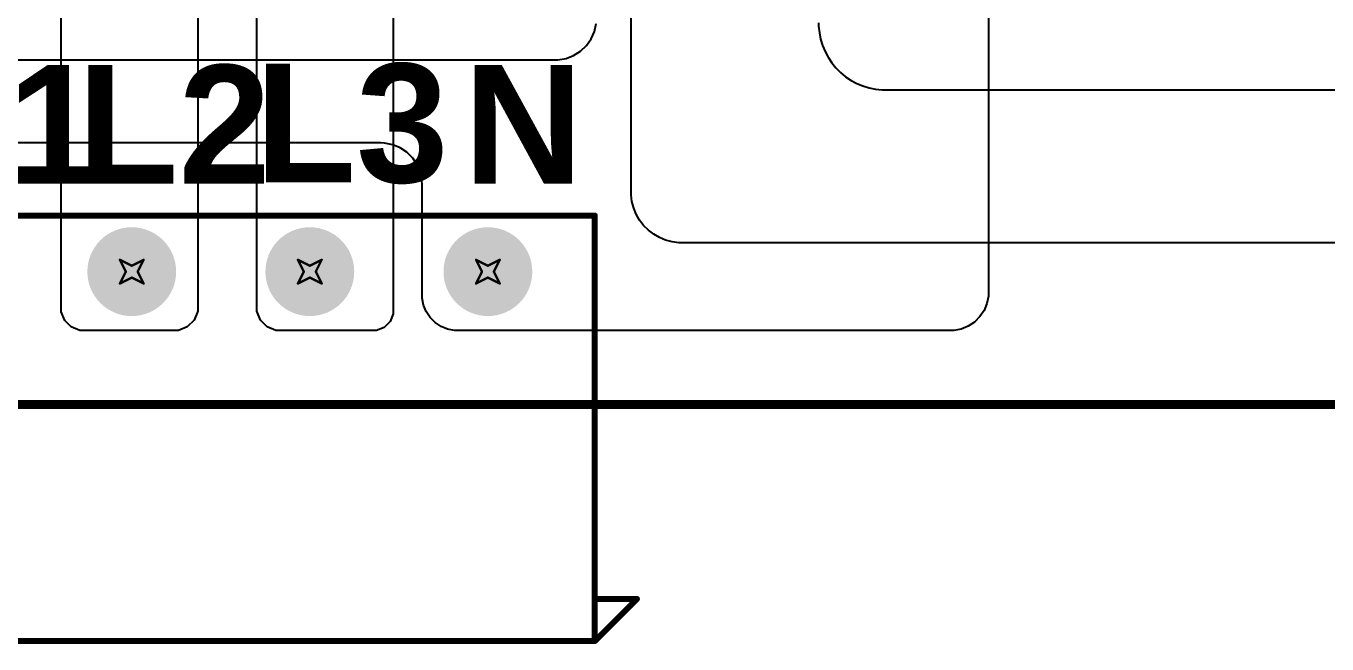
# Model space of a CAD drawing. Header units: inches. Extents: x 0 to 11.2, y -0.2 to 5.5.
# Drawn here: x 2.001 to 3.097, y -0.192 to 0.328 of the extents above; entities that cross this region are included whole.
import ezdxf

# ---------------------------------------------------------------- set-up
doc = ezdxf.new("R2010")
doc.units = ezdxf.units.IN
doc.header["$MEASUREMENT"] = 0
for name, color, linetype in [('Board Outline', 216, 'Continuous'), ('Bottom Layer', 5, 'Continuous'), ('Bottom Solder', 6, 'Continuous'), ('Drill Drawing', 1, 'Continuous'), ('Multi-Layer', 9, 'Continuous'), ('Pad Holes', 156, 'Continuous'), ('Top Layer', 1, 'Continuous'), ('Top Overlay', 2, 'Continuous'), ('Top Solder', 216, 'Continuous')]:
    doc.layers.add(name, color=color, linetype=linetype)
doc.styles.add('Arial_Bold', font='', dxfattribs={"height": 0.2})
doc.styles.get('Arial_Bold').set_extended_font_data('Arial', bold=True)

# ---------------------------------------------------------------- blocks, each defined once
blk = doc.blocks.new('KF2EDGRG_3_81_4P_1')
at = {"layer": 'Bottom Layer'}
h = blk.add_hatch(color=5, dxfattribs=at)
edge = h.paths.add_edge_path()
edge.add_arc((-0.225, 0), 0.0354, 0, 360)
h = blk.add_hatch(color=5, dxfattribs=at)
edge = h.paths.add_edge_path()
edge.add_arc((-0.075, 0), 0.0354, 0, 360)
h = blk.add_hatch(color=5, dxfattribs=at)
edge = h.paths.add_edge_path()
edge.add_arc((0.075, 0), 0.0354, 0, 360)
h = blk.add_hatch(color=5, dxfattribs=at)
edge = h.paths.add_edge_path()
edge.add_arc((0.225, 0), 0.0354, 0, 360)
at = {"layer": 'Bottom Solder'}
h = blk.add_hatch(color=6, dxfattribs=at)
edge = h.paths.add_edge_path()
edge.add_arc((-0.225, 0), 0.0374, 0, 360)
h = blk.add_hatch(color=6, dxfattribs=at)
edge = h.paths.add_edge_path()
edge.add_arc((-0.075, 0), 0.0374, 0, 360)
h = blk.add_hatch(color=6, dxfattribs=at)
edge = h.paths.add_edge_path()
edge.add_arc((0.075, 0), 0.0374, 0, 360)
h = blk.add_hatch(color=6, dxfattribs=at)
edge = h.paths.add_edge_path()
edge.add_arc((0.225, 0), 0.0374, 0, 360)
at = {"layer": 'Multi-Layer'}
h = blk.add_hatch(color=9, dxfattribs=at)
edge = h.paths.add_edge_path()
edge.add_arc((-0.225, 0), 0.0354, 0, 360)
h = blk.add_hatch(color=9, dxfattribs=at)
edge = h.paths.add_edge_path()
edge.add_arc((-0.075, 0), 0.0354, 0, 360)
h = blk.add_hatch(color=9, dxfattribs=at)
edge = h.paths.add_edge_path()
edge.add_arc((0.075, 0), 0.0354, 0, 360)
h = blk.add_hatch(color=9, dxfattribs=at)
edge = h.paths.add_edge_path()
edge.add_arc((0.225, 0), 0.0354, 0, 360)
at = {"layer": 'Pad Holes'}
h = blk.add_hatch(color=7, dxfattribs=at)
edge = h.paths.add_edge_path()
edge.add_arc((-0.225, 0), 0.0236, 0, 360)
h = blk.add_hatch(color=7, dxfattribs=at)
edge = h.paths.add_edge_path()
edge.add_arc((-0.075, 0), 0.0236, 0, 360)
h = blk.add_hatch(color=7, dxfattribs=at)
edge = h.paths.add_edge_path()
edge.add_arc((0.075, 0), 0.0236, 0, 360)
h = blk.add_hatch(color=7, dxfattribs=at)
edge = h.paths.add_edge_path()
edge.add_arc((0.225, 0), 0.0236, 0, 360)
at = {"layer": 'Top Layer'}
h = blk.add_hatch(color=1, dxfattribs=at)
edge = h.paths.add_edge_path()
edge.add_arc((-0.225, 0), 0.0354, 0, 360)
h = blk.add_hatch(color=1, dxfattribs=at)
edge = h.paths.add_edge_path()
edge.add_arc((-0.075, 0), 0.0354, 0, 360)
h = blk.add_hatch(color=1, dxfattribs=at)
edge = h.paths.add_edge_path()
edge.add_arc((0.075, 0), 0.0354, 0, 360)
h = blk.add_hatch(color=1, dxfattribs=at)
edge = h.paths.add_edge_path()
edge.add_arc((0.225, 0), 0.0354, 0, 360)
at = {"layer": 'Top Solder'}
h = blk.add_hatch(color=216, dxfattribs=at)
edge = h.paths.add_edge_path()
edge.add_arc((-0.225, 0), 0.0374, 0, 360)
h = blk.add_hatch(color=216, dxfattribs=at)
edge = h.paths.add_edge_path()
edge.add_arc((-0.075, 0), 0.0374, 0, 360)
h = blk.add_hatch(color=216, dxfattribs=at)
edge = h.paths.add_edge_path()
edge.add_arc((0.075, 0), 0.0374, 0, 360)
h = blk.add_hatch(color=216, dxfattribs=at)
edge = h.paths.add_edge_path()
edge.add_arc((0.225, 0), 0.0374, 0, 360)
at = {"layer": 'Top Overlay'}
for points in [[(-0.3152, 0.0472, 0.005, 0.005, 0), (0.315, 0.0472, 0.005, 0.005, 0)], [(-0.3152, -0.311, 0.005, 0.005, 0), (-0.3152, 0.0472, 0.005, 0.005, 0)], [(0.315, -0.311, 0.005, 0.005, 0), (0.315, 0.0472, 0.005, 0.005, 0)], [(-0.3506, -0.2756, 0.005, 0.005, 0), (-0.3152, -0.2756, 0.005, 0.005, 0)], [(-0.3506, -0.2756, 0.005, 0.005, 0), (-0.3152, -0.311, 0.005, 0.005, 0)], [(0.3152, -0.2756, 0.005, 0.005, 0), (0.3506, -0.2756, 0.005, 0.005, 0)], [(0.3152, -0.311, 0.005, 0.005, 0), (0.3506, -0.2756, 0.005, 0.005, 0)], [(-0.3152, -0.311, 0.005, 0.005, 0), (0.315, -0.311, 0.005, 0.005, 0)]]:
    blk.add_lwpolyline(points, format="xyseb", dxfattribs=at)
for points in [[(-0.3164, 0.0472, 0.0025, 0.0025, 1), (-0.3139, 0.0472, 0.0025, 0.0025, 1)], [(-0.3164, 0.0472, 0.0025, 0.0025, 1), (-0.3139, 0.0472, 0.0025, 0.0025, 1)], [(0.3138, 0.0472, 0.0025, 0.0025, 1), (0.3163, 0.0472, 0.0025, 0.0025, 1)], [(0.3138, 0.0472, 0.0025, 0.0025, 1), (0.3163, 0.0472, 0.0025, 0.0025, 1)], [(-0.3518, -0.2756, 0.0025, 0.0025, 1), (-0.3493, -0.2756, 0.0025, 0.0025, 1)], [(-0.3518, -0.2756, 0.0025, 0.0025, 1), (-0.3493, -0.2756, 0.0025, 0.0025, 1)], [(-0.3164, -0.2756, 0.0025, 0.0025, 1), (-0.3139, -0.2756, 0.0025, 0.0025, 1)], [(0.3139, -0.2756, 0.0025, 0.0025, 1), (0.3164, -0.2756, 0.0025, 0.0025, 1)], [(0.3493, -0.2756, 0.0025, 0.0025, 1), (0.3518, -0.2756, 0.0025, 0.0025, 1)], [(0.3493, -0.2756, 0.0025, 0.0025, 1), (0.3518, -0.2756, 0.0025, 0.0025, 1)], [(-0.3164, -0.311, 0.0025, 0.0025, 1), (-0.3139, -0.311, 0.0025, 0.0025, 1)], [(-0.3164, -0.311, 0.0025, 0.0025, 1), (-0.3139, -0.311, 0.0025, 0.0025, 1)], [(-0.3164, -0.311, 0.0025, 0.0025, 1), (-0.3139, -0.311, 0.0025, 0.0025, 1)], [(0.3138, -0.311, 0.0025, 0.0025, 1), (0.3163, -0.311, 0.0025, 0.0025, 1)], [(0.3138, -0.311, 0.0025, 0.0025, 1), (0.3163, -0.311, 0.0025, 0.0025, 1)], [(0.3139, -0.311, 0.0025, 0.0025, 1), (0.3164, -0.311, 0.0025, 0.0025, 1)]]:
    blk.add_lwpolyline(points, format="xyseb", close=True, dxfattribs=at)

msp = doc.modelspace()

# ---------------------------------------------------------------- linework, layer by layer
at = {"layer": 'Board Outline'}
for points in [[(0.0098, 0.0098, 0.0075, 0.0075, 0), (4.3209, 0.0098, 0.0075, 0.0075, 0)], [(0.0102, 0.0102, 0.005, 0.005, 0), (4.3205, 0.0102, 0.005, 0.005, 0)]]:
    msp.add_lwpolyline(points, format="xyseb", dxfattribs=at)
at = {"layer": 'Bottom Layer'}
for p, q in [((2.812, 0.455), (2.812, 0.3056)), ((2.4802, 0.3239), (2.4817, 0.3306)), ((2.4774, 0.3176), (2.4802, 0.3239)), ((2.4626, 0.3037), (2.4684, 0.3073)), ((2.4684, 0.3073), (2.4734, 0.312)), ((2.4734, 0.312), (2.4774, 0.3176)), ((1.8, 0.3), (2.446, 0.3)), ((2.446, 0.3), (2.4494, 0.3001)), ((2.446, 0.3), (2.446, 0.3)), ((2.4494, 0.3001), (2.4562, 0.3012)), ((2.4562, 0.3012), (2.4626, 0.3037)), ((2.812, 0.3056), (2.812, 0.1043)), ((2.3, 0.23), (1.7072, 0.23)), ((2.3034, 0.2298), (2.3, 0.23)), ((2.3102, 0.2285), (2.3034, 0.2298)), ((2.3165, 0.2259), (2.3102, 0.2285)), ((2.3222, 0.2221), (2.3165, 0.2259)), ((2.3271, 0.2172), (2.3222, 0.2221)), ((2.3309, 0.2115), (2.3271, 0.2172)), ((2.3335, 0.2052), (2.3309, 0.2115)), ((2.3348, 0.1984), (2.3335, 0.2052)), ((2.335, 0.195), (2.3348, 0.1984)), ((2.335, 0.1231), (2.335, 0.195)), ((2.335, 0.195), (2.335, 0.195)), ((2.335, 0.195), (2.335, 0.195)), ((2.335, 0.195), (2.335, 0.195)), ((2.335, 0.0993), (2.335, 0.1231)), ((2.3362, 0.0935), (2.335, 0.0993)), ((2.812, 0.1011), (2.8108, 0.0949)), ((2.812, 0.1043), (2.812, 0.1043)), ((2.812, 0.1043), (2.812, 0.1011)), ((2.3384, 0.088), (2.3362, 0.0935)), ((2.3418, 0.083), (2.3384, 0.088)), ((2.8083, 0.089), (2.8048, 0.0837)), ((2.8108, 0.0949), (2.8083, 0.089)), ((2.346, 0.0788), (2.3418, 0.083)), ((2.3509, 0.0755), (2.346, 0.0788)), ((2.8003, 0.0792), (2.795, 0.0757)), ((2.8048, 0.0837), (2.8003, 0.0792)), ((2.3565, 0.0732), (2.3509, 0.0755)), ((2.3623, 0.072), (2.3565, 0.0732)), ((2.3653, 0.072), (2.3623, 0.072)), ((2.7797, 0.072), (2.3653, 0.072)), ((2.3653, 0.072), (2.3653, 0.072)), ((2.7829, 0.072), (2.7797, 0.072)), ((2.7891, 0.0733), (2.7829, 0.072)), ((2.795, 0.0757), (2.7891, 0.0733))]:
    msp.add_line(p, q, dxfattribs=at)
at = {"layer": 'Drill Drawing'}
for points in [[(2.0804, 0.1316, 0.002, 0.002, 0), (2.0904, 0.1266, 0.002, 0.002, 0)], [(2.0804, 0.1316, 0.002, 0.002, 0), (2.0854, 0.1216, 0.002, 0.002, 0)], [(2.0904, 0.1266, 0.002, 0.002, 0), (2.1004, 0.1316, 0.002, 0.002, 0)], [(2.0954, 0.1216, 0.002, 0.002, 0), (2.1004, 0.1316, 0.002, 0.002, 0)], [(2.2304, 0.1316, 0.002, 0.002, 0), (2.2404, 0.1266, 0.002, 0.002, 0)], [(2.2304, 0.1316, 0.002, 0.002, 0), (2.2354, 0.1216, 0.002, 0.002, 0)], [(2.2404, 0.1266, 0.002, 0.002, 0), (2.2504, 0.1316, 0.002, 0.002, 0)], [(2.2454, 0.1216, 0.002, 0.002, 0), (2.2504, 0.1316, 0.002, 0.002, 0)], [(2.3804, 0.1316, 0.002, 0.002, 0), (2.3904, 0.1266, 0.002, 0.002, 0)], [(2.3804, 0.1316, 0.002, 0.002, 0), (2.3854, 0.1216, 0.002, 0.002, 0)], [(2.3904, 0.1266, 0.002, 0.002, 0), (2.4004, 0.1316, 0.002, 0.002, 0)], [(2.3954, 0.1216, 0.002, 0.002, 0), (2.4004, 0.1316, 0.002, 0.002, 0)], [(2.0804, 0.1116, 0.002, 0.002, 0), (2.0854, 0.1216, 0.002, 0.002, 0)], [(2.0954, 0.1216, 0.002, 0.002, 0), (2.1004, 0.1116, 0.002, 0.002, 0)], [(2.2304, 0.1116, 0.002, 0.002, 0), (2.2354, 0.1216, 0.002, 0.002, 0)], [(2.2454, 0.1216, 0.002, 0.002, 0), (2.2504, 0.1116, 0.002, 0.002, 0)], [(2.3804, 0.1116, 0.002, 0.002, 0), (2.3854, 0.1216, 0.002, 0.002, 0)], [(2.3954, 0.1216, 0.002, 0.002, 0), (2.4004, 0.1116, 0.002, 0.002, 0)], [(2.0804, 0.1116, 0.002, 0.002, 0), (2.0904, 0.1166, 0.002, 0.002, 0)], [(2.0904, 0.1166, 0.002, 0.002, 0), (2.1004, 0.1116, 0.002, 0.002, 0)], [(2.2304, 0.1116, 0.002, 0.002, 0), (2.2404, 0.1166, 0.002, 0.002, 0)], [(2.2404, 0.1166, 0.002, 0.002, 0), (2.2504, 0.1116, 0.002, 0.002, 0)], [(2.3804, 0.1116, 0.002, 0.002, 0), (2.3904, 0.1166, 0.002, 0.002, 0)], [(2.3904, 0.1166, 0.002, 0.002, 0), (2.4004, 0.1116, 0.002, 0.002, 0)]]:
    msp.add_lwpolyline(points, format="xyseb", dxfattribs=at)
for points in [[(2.0799, 0.1316, 0.001, 0.001, 1), (2.0809, 0.1316, 0.001, 0.001, 1)], [(2.0799, 0.1316, 0.001, 0.001, 1), (2.0809, 0.1316, 0.001, 0.001, 1)], [(2.0999, 0.1316, 0.001, 0.001, 1), (2.1009, 0.1316, 0.001, 0.001, 1)], [(2.0999, 0.1316, 0.001, 0.001, 1), (2.1009, 0.1316, 0.001, 0.001, 1)], [(2.2299, 0.1316, 0.001, 0.001, 1), (2.2309, 0.1316, 0.001, 0.001, 1)], [(2.2299, 0.1316, 0.001, 0.001, 1), (2.2309, 0.1316, 0.001, 0.001, 1)], [(2.2499, 0.1316, 0.001, 0.001, 1), (2.2509, 0.1316, 0.001, 0.001, 1)], [(2.2499, 0.1316, 0.001, 0.001, 1), (2.2509, 0.1316, 0.001, 0.001, 1)], [(2.3799, 0.1316, 0.001, 0.001, 1), (2.3809, 0.1316, 0.001, 0.001, 1)], [(2.3799, 0.1316, 0.001, 0.001, 1), (2.3809, 0.1316, 0.001, 0.001, 1)], [(2.3999, 0.1316, 0.001, 0.001, 1), (2.4009, 0.1316, 0.001, 0.001, 1)], [(2.3999, 0.1316, 0.001, 0.001, 1), (2.4009, 0.1316, 0.001, 0.001, 1)], [(2.0849, 0.1216, 0.001, 0.001, 1), (2.0859, 0.1216, 0.001, 0.001, 1)], [(2.0849, 0.1216, 0.001, 0.001, 1), (2.0859, 0.1216, 0.001, 0.001, 1)], [(2.0899, 0.1266, 0.001, 0.001, 1), (2.0909, 0.1266, 0.001, 0.001, 1)], [(2.0899, 0.1266, 0.001, 0.001, 1), (2.0909, 0.1266, 0.001, 0.001, 1)], [(2.0949, 0.1216, 0.001, 0.001, 1), (2.0959, 0.1216, 0.001, 0.001, 1)], [(2.0949, 0.1216, 0.001, 0.001, 1), (2.0959, 0.1216, 0.001, 0.001, 1)], [(2.2349, 0.1216, 0.001, 0.001, 1), (2.2359, 0.1216, 0.001, 0.001, 1)], [(2.2349, 0.1216, 0.001, 0.001, 1), (2.2359, 0.1216, 0.001, 0.001, 1)], [(2.2399, 0.1266, 0.001, 0.001, 1), (2.2409, 0.1266, 0.001, 0.001, 1)], [(2.2399, 0.1266, 0.001, 0.001, 1), (2.2409, 0.1266, 0.001, 0.001, 1)], [(2.2449, 0.1216, 0.001, 0.001, 1), (2.2459, 0.1216, 0.001, 0.001, 1)], [(2.2449, 0.1216, 0.001, 0.001, 1), (2.2459, 0.1216, 0.001, 0.001, 1)], [(2.3849, 0.1216, 0.001, 0.001, 1), (2.3859, 0.1216, 0.001, 0.001, 1)], [(2.3849, 0.1216, 0.001, 0.001, 1), (2.3859, 0.1216, 0.001, 0.001, 1)], [(2.3899, 0.1266, 0.001, 0.001, 1), (2.3909, 0.1266, 0.001, 0.001, 1)], [(2.3899, 0.1266, 0.001, 0.001, 1), (2.3909, 0.1266, 0.001, 0.001, 1)], [(2.3949, 0.1216, 0.001, 0.001, 1), (2.3959, 0.1216, 0.001, 0.001, 1)], [(2.3949, 0.1216, 0.001, 0.001, 1), (2.3959, 0.1216, 0.001, 0.001, 1)], [(2.0799, 0.1116, 0.001, 0.001, 1), (2.0809, 0.1116, 0.001, 0.001, 1)], [(2.0799, 0.1116, 0.001, 0.001, 1), (2.0809, 0.1116, 0.001, 0.001, 1)], [(2.0899, 0.1166, 0.001, 0.001, 1), (2.0909, 0.1166, 0.001, 0.001, 1)], [(2.0899, 0.1166, 0.001, 0.001, 1), (2.0909, 0.1166, 0.001, 0.001, 1)], [(2.0999, 0.1116, 0.001, 0.001, 1), (2.1009, 0.1116, 0.001, 0.001, 1)], [(2.0999, 0.1116, 0.001, 0.001, 1), (2.1009, 0.1116, 0.001, 0.001, 1)], [(2.2299, 0.1116, 0.001, 0.001, 1), (2.2309, 0.1116, 0.001, 0.001, 1)], [(2.2299, 0.1116, 0.001, 0.001, 1), (2.2309, 0.1116, 0.001, 0.001, 1)], [(2.2399, 0.1166, 0.001, 0.001, 1), (2.2409, 0.1166, 0.001, 0.001, 1)], [(2.2399, 0.1166, 0.001, 0.001, 1), (2.2409, 0.1166, 0.001, 0.001, 1)], [(2.2499, 0.1116, 0.001, 0.001, 1), (2.2509, 0.1116, 0.001, 0.001, 1)], [(2.2499, 0.1116, 0.001, 0.001, 1), (2.2509, 0.1116, 0.001, 0.001, 1)], [(2.3799, 0.1116, 0.001, 0.001, 1), (2.3809, 0.1116, 0.001, 0.001, 1)], [(2.3799, 0.1116, 0.001, 0.001, 1), (2.3809, 0.1116, 0.001, 0.001, 1)], [(2.3899, 0.1166, 0.001, 0.001, 1), (2.3909, 0.1166, 0.001, 0.001, 1)], [(2.3899, 0.1166, 0.001, 0.001, 1), (2.3909, 0.1166, 0.001, 0.001, 1)], [(2.3999, 0.1116, 0.001, 0.001, 1), (2.4009, 0.1116, 0.001, 0.001, 1)], [(2.3999, 0.1116, 0.001, 0.001, 1), (2.4009, 0.1116, 0.001, 0.001, 1)]]:
    msp.add_lwpolyline(points, format="xyseb", close=True, dxfattribs=at)
at = {"layer": 'Top Layer'}
for p, q in [((2.031, 0.0917), (2.031, 0.4738)), ((2.146, 0.473), (2.146, 0.0922)), ((2.1957, 0.0922), (2.1957, 0.473)), ((2.3107, 0.4738), (2.3107, 0.1466)), ((2.511, 0.189), (2.511, 0.4817)), ((2.6689, 0.3311), (2.669, 0.3283)), ((2.669, 0.3283), (2.6696, 0.3228)), ((2.6696, 0.3228), (2.6706, 0.3174)), ((2.6706, 0.3174), (2.6722, 0.3121)), ((2.6722, 0.3121), (2.6744, 0.307)), ((2.6744, 0.307), (2.677, 0.3021)), ((2.677, 0.3021), (2.68, 0.2975)), ((2.68, 0.2975), (2.6835, 0.2932)), ((2.6835, 0.2932), (2.6875, 0.2893)), ((2.6875, 0.2893), (2.6917, 0.2858)), ((2.6917, 0.2858), (2.6963, 0.2827)), ((2.6963, 0.2827), (2.7012, 0.2801)), ((2.7012, 0.2801), (2.7063, 0.278)), ((2.7063, 0.278), (2.7116, 0.2764)), ((2.7116, 0.2764), (2.717, 0.2753)), ((2.717, 0.2753), (2.7225, 0.2748)), ((2.7225, 0.2748), (2.7253, 0.2747)), ((2.7253, 0.2747), (3.7147, 0.2747)), ((2.511, 0.1862), (2.511, 0.189)), ((2.5117, 0.1806), (2.511, 0.1862)), ((2.5132, 0.1751), (2.5117, 0.1806)), ((2.5154, 0.1699), (2.5132, 0.1751)), ((2.5182, 0.1651), (2.5154, 0.1699)), ((2.5216, 0.1606), (2.5182, 0.1651)), ((2.5256, 0.1566), (2.5216, 0.1606)), ((2.5301, 0.1532), (2.5256, 0.1566)), ((2.3107, 0.1466), (2.3107, 0.0897)), ((2.5349, 0.1504), (2.5301, 0.1532)), ((2.5401, 0.1482), (2.5349, 0.1504)), ((2.5456, 0.1467), (2.5401, 0.1482)), ((2.5512, 0.146), (2.5456, 0.1467)), ((3.8499, 0.146), (2.5512, 0.146)), ((2.031, 0.0878), (2.031, 0.0917)), ((2.031, 0.0917), (2.031, 0.0917)), ((2.034, 0.0805), (2.031, 0.0878)), ((2.146, 0.0882), (2.1429, 0.0808)), ((2.146, 0.0922), (2.146, 0.0882)), ((2.1957, 0.0882), (2.1957, 0.0922)), ((2.1957, 0.0922), (2.1957, 0.0922)), ((2.1988, 0.0808), (2.1957, 0.0882)), ((2.3107, 0.0897), (2.3107, 0.0862)), ((2.0395, 0.075), (2.034, 0.0805)), ((2.1429, 0.0808), (2.1372, 0.0751)), ((2.2045, 0.0751), (2.1988, 0.0808)), ((2.308, 0.0797), (2.3031, 0.0747)), ((2.3107, 0.0862), (2.308, 0.0797)), ((2.0467, 0.072), (2.0395, 0.075)), ((2.0506, 0.072), (2.0467, 0.072)), ((2.1258, 0.072), (2.0506, 0.072)), ((2.1298, 0.072), (2.1258, 0.072)), ((2.1258, 0.072), (2.1258, 0.072)), ((2.1372, 0.0751), (2.1298, 0.072)), ((2.2119, 0.072), (2.2045, 0.0751)), ((2.2159, 0.072), (2.2119, 0.072)), ((2.293, 0.072), (2.2159, 0.072)), ((2.2966, 0.072), (2.293, 0.072)), ((2.293, 0.072), (2.293, 0.072)), ((2.3031, 0.0747), (2.2966, 0.072))]:
    msp.add_line(p, q, dxfattribs=at)

# ---------------------------------------------------------------- block references
msp.add_blockref('KF2EDGRG_3_81_4P_1', (2.1654, 0.1216))

# ---------------------------------------------------------------- texts
at = {"layer": 'Top Overlay', "style": 'Arial_Bold'}
for s, p in [('L2', (2.0445, 0.1956)), ('L3', (2.1941, 0.1968)), ('L1', (1.9005, 0.1956)), ('N', (2.3698, 0.1956))]:
    msp.add_text(s, height=0.1, rotation=360, dxfattribs=at).set_placement(p)

doc.saveas('drawing.dxf')
